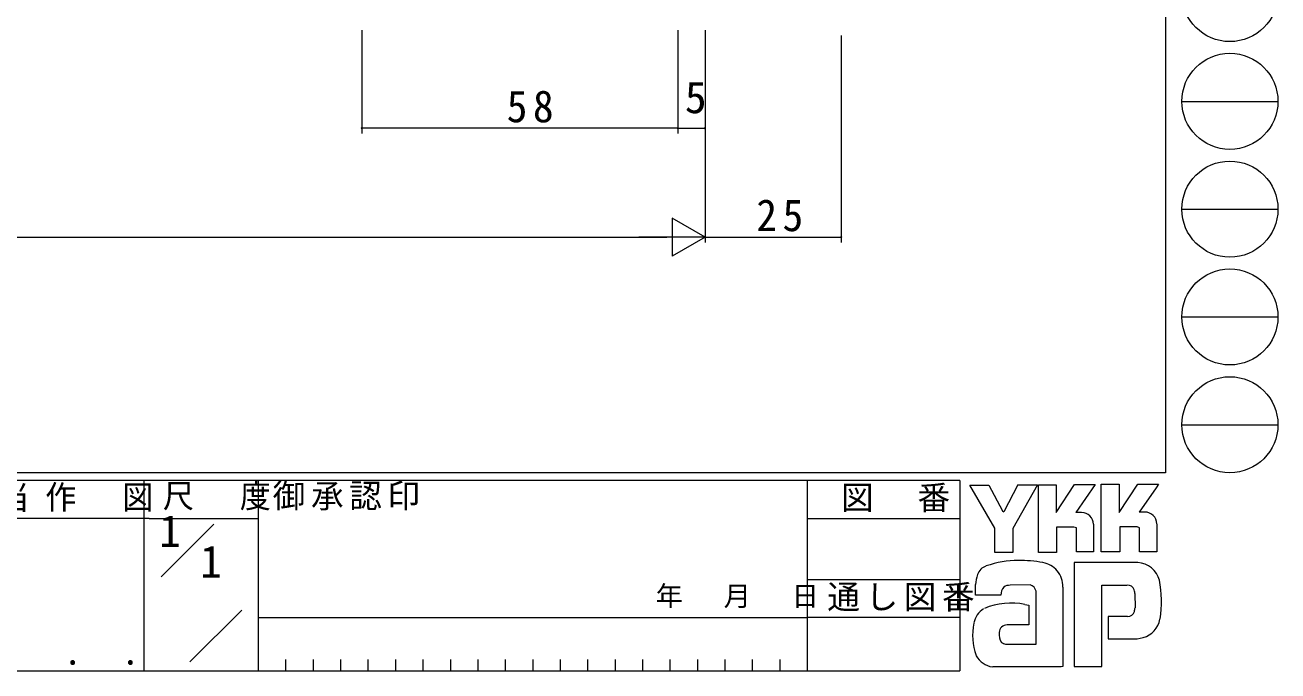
# Model space of a CAD drawing. Units: millimetres, scale not verified. Extents: x -594 to 199, y -420 to 144.
# Drawn here: x -30.6 to 199.4, y -420 to -301.4 of the extents above; entities that cross this region are included whole.
import ezdxf
from ezdxf.enums import TextEntityAlignment as Align

# ---------------------------------------------------------------- set-up
doc = ezdxf.new("R2010")
doc.units = ezdxf.units.MM
doc.header["$LTSCALE"] = 2
doc.layers.add('0-1_YKK_ZWAK', color=7, linetype='Continuous', lineweight=9)
doc.layers.add('0-4_YKK_D', color=6, linetype='Continuous', lineweight=9)
doc.layers.add('0-2_USER1', color=7, linetype='Continuous')
doc.styles.add('ＭＳ ゴシック', font='')
doc.styles.get('ＭＳ ゴシック').set_extended_font_data('MS Gothic')

msp = doc.modelspace()

# ---------------------------------------------------------------- linework, layer by layer
at = {"layer": '0-1_YKK_ZWAK'}
for p, q in [((178.8, 141.4), (178.8, -383.6)), ((181.776, -315.392), (199.416, -315.392)), ((181.776, -335.188), (199.416, -335.188)), ((181.776, -354.984), (199.416, -354.984)), ((181.776, -374.78), (199.416, -374.78)), ((178.8, -383.6), (-591.2, -383.6)), ((141, -385), (-591.2, -385)), ((-8.8, -385), (-8.8, -420)), ((12.2, -385), (12.2, -420)), ((113, -385), (113, -420)), ((141, -385), (141, -420)), ((142.837, -385.906), (146.351, -385.906)), ((147.432, -393.799), (142.837, -385.906)), ((151.636, -385.798), (149.081, -390.771)), ((155.46, -398.231), (155.46, -385.825)), ((166.974, -385.717), (170.245, -385.717)), ((166.974, -398.123), (166.974, -385.717)), ((173.678, -385.717), (177.462, -385.717)), ((177.083, -386.365), (173.961, -390.825)), ((177.462, -385.717), (177.083, -386.365)), ((163.379, -390.906), (162.34, -390.906)), ((175.001, -390.825), (173.961, -390.825)), ((-7.816, -391.999), (-76, -391.999)), ((-7.816, -391.999), (12.2, -391.999)), ((-5.63, -402.736), (4.064, -393.043)), ((113, -392), (141, -392)), ((165.542, -393.069), (165.542, -398.15)), ((177.164, -393.069), (177.164, -398.096)), ((161.974, -393.582), (158.784, -393.582)), ((170.38, -393.555), (170.38, -398.123)), ((173.569, -393.555), (170.38, -393.555)), ((174.002, -393.717), (173.569, -393.555)), ((174.002, -398.096), (174.002, -393.717)), ((173.624, -400.096), (162.028, -400.096)), ((162.028, -400.096), (162.028, -419.206)), ((170.38, -398.123), (166.974, -398.123)), ((174.002, -398.046), (174.052, -398.096)), ((177.164, -398.096), (174.002, -398.096)), ((113, -403.199), (141, -403.199)), ((143.918, -406.07), (143.918, -404.141)), ((153.946, -404.205), (150.248, -404.275)), ((159.92, -404.583), (159.92, -419.179)), ((167.055, -404.259), (171.704, -404.259)), ((167.055, -419.206), (167.055, -404.259)), ((148.567, -406.07), (143.918, -406.07)), ((155.027, -415.071), (155.027, -405.34)), ((173.173, -405.756), (173.191, -408.391)), ((-0.328, -418.345), (9.196, -408.821)), ((12.2, -410.2), (113, -410.2)), ((141, -410.199), (113, -410.199)), ((153.676, -411.53), (149.681, -411.535)), ((168.272, -409.989), (168.272, -414.125)), ((171.813, -409.989), (168.272, -409.989)), ((173.596, -414.125), (174.678, -413.882)), ((149.405, -415.071), (155.027, -415.071)), ((154.595, -415.071), (154.946, -415.071)), ((155.027, -415.07), (155.028, -415.071)), ((168.272, -414.125), (173.596, -414.125)), ((17.24, -417.9), (17.24, -420)), ((22.28, -417.9), (22.28, -420)), ((27.32, -417.9), (27.32, -420)), ((32.36, -417.9), (32.36, -420)), ((37.4, -417.9), (37.4, -420)), ((42.44, -417.9), (42.44, -420)), ((47.48, -417.9), (47.48, -420)), ((52.52, -417.9), (52.52, -420)), ((57.56, -417.9), (57.56, -420)), ((62.6, -417.9), (62.6, -420)), ((67.64, -417.9), (67.64, -420)), ((72.68, -417.9), (72.68, -420)), ((77.72, -417.9), (77.72, -420)), ((82.76, -417.9), (82.76, -420)), ((87.8, -417.9), (87.8, -420)), ((92.84, -417.9), (92.84, -420)), ((97.88, -417.9), (97.88, -420)), ((102.92, -417.9), (102.92, -420)), ((107.96, -417.9), (107.96, -420)), ((-591.2, -420), (141, -420)), ((148.567, -419.26), (147.08, -419.26)), ((159.595, -419.233), (148.567, -419.26)), ((159.92, -419.179), (159.595, -419.233))]:
    msp.add_line(p, q, dxfattribs=at)
for points in [[(146.351, -385.906), (148.864, -390.609), (149.081, -390.771)], [(151.636, -385.798), (155.262, -385.798), (150.729, -393.826)], [(155.46, -385.825), (158.676, -385.825), (158.676, -390.923), (162.055, -385.771)], [(162.055, -385.771), (165.88, -385.771), (162.34, -390.906)], [(170.245, -385.717), (170.245, -390.908), (173.678, -385.717)], [(150.729, -393.826), (150.729, -398.258), (147.432, -398.258), (147.432, -393.799)], [(158.784, -393.582), (158.784, -398.231), (155.46, -398.231)], [(165.542, -398.15), (162.406, -398.15), (162.406, -393.744), (161.974, -393.582)], [(152.973, -407.773), (153.676, -407.935), (153.676, -411.53)], [(162.028, -419.206), (166.271, -419.206), (167.055, -419.206)]]:
    msp.add_lwpolyline(points, dxfattribs=at)
for centre in [(190.596, -295.596), (190.596, -315.392), (190.596, -335.188), (190.596, -354.984), (190.596, -374.78)]:
    msp.add_circle(centre, 8.82, dxfattribs=at)
for centre, radius, start, end in [((163.379, -393.069), 2.163, 0.00165, 89.99603), ((175, -392.988), 2.163, 0.00165, 89.99603), ((151.722, -417.401), 17.68, 89.89165, 109.30847), ((152.241, -420.463), 20.748, 78.78009, 91.46938), ((155.53, -404.496), 4.449, 40.66422, 80.31693), ((173.472, -404.44), 4.341, 14.44571, 87.08746), ((148.959, -404.166), 5.037, 158.41083, 179.71774), ((146.606, -403.055), 2.444, 109.02126, 161.51263), ((155.309, -404.485), 4.612, 358.78058, 38.76563), ((150.675, -406.007), 2.109, 138.46381, 181.71359), ((150.115, -405.971), 1.701, 85.50551, 126.78038), ((153.456, -405.754), 1.625, 14.75519, 72.44994), ((171.865, -405.479), 1.229, 16.43123, 96.91661), ((157.166, -407.187), 20.86, 350.99026, 10.67624), ((169.531, -406.208), 3.673, 4.93422, 17.03551), ((147.427, -411.927), 3.908, 121.8271, 169.08475), ((150.52, -420.854), 13.309, 79.38097, 112.05824), ((171.814, -408.684), 1.306, 269.95467, 342.90144), ((169.51, -408.041), 3.697, 343.6902, 354.75362), ((154.449, -413.395), 11.082, 168.76372, 199.80078), ((149.69, -412.979), 1.445, 90.33952, 178.03638), ((173.535, -409.745), 4.291, 285.4429, 349.90448), ((150.582, -413.328), 2.369, 171.08202, 216.71922), ((149.65, -413.565), 1.526, 230.97279, 260.7549), ((147.44, -415.443), 3.823, 207.31435, 263.59464)]:
    msp.add_arc(centre, radius, start, end, dxfattribs=at)
at = {"layer": '0-4_YKK_D'}
for p, q in [((31.236, -302.325), (31.236, -321.325)), ((89.236, -302.325), (89.236, -321.325)), ((89.236, -302.325), (89.236, -321.325)), ((94.236, -302.325), (94.236, -321.325)), ((94.238, -303.325), (94.238, -341.325)), ((94.238, -303.325), (94.238, -341.325)), ((119.238, -303.325), (119.238, -341.325)), ((89.236, -320.325), (31.236, -320.325)), ((89.236, -320.325), (94.236, -320.325)), ((94.238, -340.325), (88.176, -336.825)), ((88.176, -336.825), (88.176, -343.825)), ((-251.593, -340.325), (87.238, -340.325)), ((94.238, -340.325), (82.113, -340.325)), ((94.238, -340.325), (88.176, -343.825)), ((94.238, -340.325), (119.238, -340.325))]:
    msp.add_line(p, q, dxfattribs=at)
for centre, start, end in [((31.236, -320.325), 0, 180), ((31.236, -320.325), 180, 0), ((89.236, -320.325), 0, 180), ((89.236, -320.325), 0, 180), ((89.236, -320.325), 180, 0), ((89.236, -320.325), 180, 0), ((94.236, -320.325), 0, 180), ((94.236, -320.325), 180, 0), ((119.238, -340.325), 0, 180), ((119.238, -340.325), 180, 0)]:
    msp.add_arc(centre, 0.106, start, end, dxfattribs=at)

# ---------------------------------------------------------------- texts
at = {"layer": '0-1_YKK_ZWAK', "color": 4, "style": 'ＭＳ ゴシック'}
msp.add_text('年   月   日', height=3.666, dxfattribs=at).set_placement((85.176, -409.169), align=Align.BOTTOM_LEFT)
at = {"layer": '0-1_YKK_ZWAK', "char_height": 4.399, "attachment_point": 7, "style": 'ＭＳ ゴシック'}
for s, insert in [('\\T1.24;\\W0.95;担\\~\\~当', (-49.645, -390.78)), ('\\T1.24;\\W0.95;作\\~\\~図', (-26.88, -390.762)), ('\\T1.24;\\W0.95;尺\\~\\~度', (-5.288, -390.537)), ('\\T1.17;御承認印', (14.867, -390.533)), ('\\T1.17;図\u3000番', (119.198, -390.862)), ('\\T1.17;通し図番', (116.679, -409.085)), ('\\T1.24;\\W0.95;\\~．\\~．', (-26.745, -418.946))]:
    msp.add_mtext(s, dxfattribs=dict(at, insert=insert))
at = {"layer": '0-2_USER1', "style": 'ＭＳ ゴシック'}
for p in [(-6, -398.999), (1.533, -404.599)]:
    msp.add_text('1', height=5.865, dxfattribs=at).set_placement(p, align=Align.BOTTOM_LEFT)
at = {"layer": '0-4_YKK_D', "color": 7, "style": 'ＭＳ ゴシック'}
msp.add_text('5', height=5.865, dxfattribs=at).set_placement((90.536, -319.325), align=Align.BOTTOM_LEFT)
at = {"layer": '0-4_YKK_D', "color": 7, "char_height": 5.865, "attachment_point": 7, "style": 'ＭＳ ゴシック'}
for s, insert in [('\\T1.27;\\W0.95;58', (57.836, -319.325)), ('\\T1.27;\\W0.95;25', (103.656, -339.325))]:
    msp.add_mtext(s, dxfattribs=dict(at, insert=insert))

doc.saveas('drawing.dxf')
